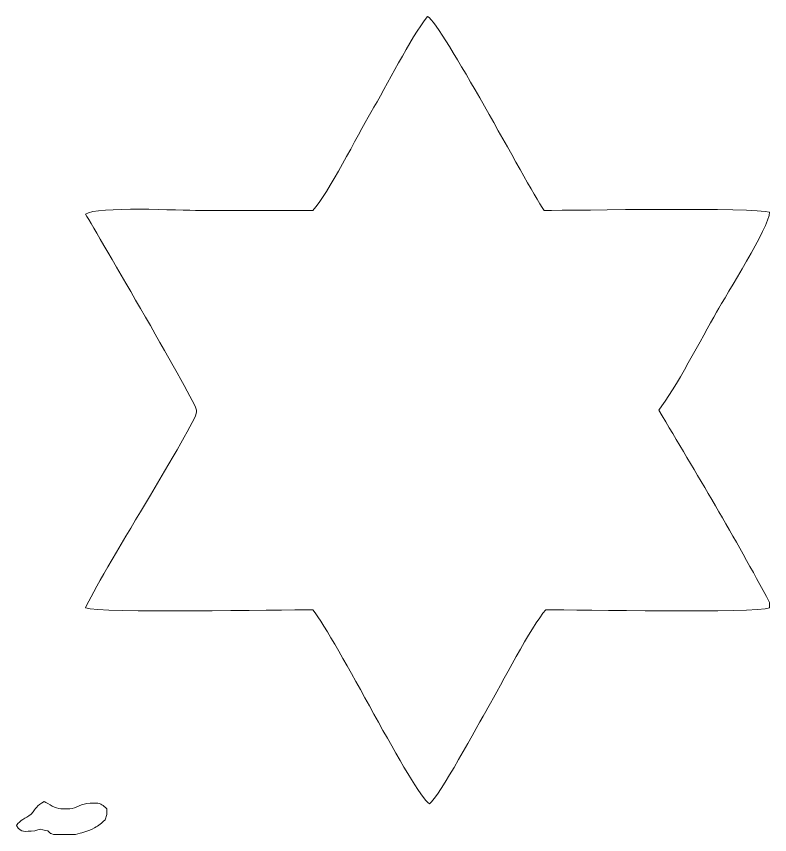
# Model space of a CAD drawing. Header units: millimetres. Extents: x -206 to 205, y -140 to 141.
# Drawn here: x 39.7 to 102.2, y 58 to 125.9 of the extents above; entities that cross this region are included whole.
import ezdxf

# ---------------------------------------------------------------- set-up
doc = ezdxf.new("R2010")
doc.units = ezdxf.units.MM
doc.header["$MEASUREMENT"] = 0
doc.layers.add('svg2', color=7, linetype='Continuous')

msp = doc.modelspace()

# ---------------------------------------------------------------- linework, layer by layer
at = {"layer": 'svg2', "lineweight": 9}
for points, knots in [([(45.4512, 76.8425), (46.594, 76.3991), (61.754, 76.6891), (64.3256, 76.6891), (64.3256, 76.6891), (66.2667, 74.2302), (72.667, 61.4062), (73.9939, 60.576), (73.9939, 60.576), (74.7463, 61.0748), (78.0913, 67.2519), (78.8524, 68.5563), (78.8524, 68.5563), (79.9415, 70.4193), (82.4249, 75.3488), (83.6618, 76.6891), (83.6618, 76.6891), (86.2004, 76.6891), (101.0957, 76.4021), (102.2308, 76.8425), (102.2308, 76.8425), (102.2308, 76.8425), (102.2308, 77.3029), (102.2308, 77.3029), (102.2308, 77.3029), (99.4173, 82.5614), (96.1026, 88.1207), (93.0233, 93.2626), (93.0233, 93.2626), (94.3742, 94.9742), (96.631, 99.2894), (97.8219, 101.3959), (97.8219, 101.3959), (98.6409, 102.845), (102.2037, 108.478), (102.2308, 109.6827), (102.2308, 109.6827), (101.0917, 110.1246), (86.064, 109.8361), (83.5078, 109.8361), (83.5078, 109.8361), (81.9533, 112.2132), (75.0758, 125.1763), (73.8409, 125.9492), (73.8409, 125.9492), (72.4102, 124.1368), (70.4143, 120.1588), (69.1354, 117.9694), (69.1354, 117.9694), (68.0525, 116.1156), (65.5475, 111.1599), (64.3256, 109.8361), (64.3256, 109.8361), (64.3256, 109.8361), (54.9656, 109.8361), (54.9656, 109.8361), (54.9656, 109.8361), (53.2878, 109.8361), (46.4072, 110.2105), (45.4512, 109.5291), (45.4512, 109.5291), (46.4491, 107.862), (54.6587, 93.8288), (54.6587, 93.2632), (54.6587, 93.2632), (54.6587, 93.2632), (54.6587, 93.1092), (54.6587, 93.1092), (54.6587, 93.1092), (54.6587, 92.1848), (46.4544, 79.216), (45.4512, 76.8425)], [0, 0, 0, 0, 0.0526316, 0.0526316, 0.0526316, 0.0526316, 0.1052632, 0.1052632, 0.1052632, 0.1052632, 0.1578947, 0.1578947, 0.1578947, 0.1578947, 0.2105263, 0.2105263, 0.2105263, 0.2105263, 0.2631579, 0.2631579, 0.2631579, 0.2631579, 0.3157895, 0.3157895, 0.3157895, 0.3157895, 0.3684211, 0.3684211, 0.3684211, 0.3684211, 0.4210526, 0.4210526, 0.4210526, 0.4210526, 0.4736842, 0.4736842, 0.4736842, 0.4736842, 0.5263158, 0.5263158, 0.5263158, 0.5263158, 0.5789474, 0.5789474, 0.5789474, 0.5789474, 0.6315789, 0.6315789, 0.6315789, 0.6315789, 0.6842105, 0.6842105, 0.6842105, 0.6842105, 0.7368421, 0.7368421, 0.7368421, 0.7368421, 0.7894737, 0.7894737, 0.7894737, 0.7894737, 0.8421053, 0.8421053, 0.8421053, 0.8421053, 0.8947368, 0.8947368, 0.8947368, 0.8947368, 1, 1, 1, 1]), ([(40.9384, 59.7113), (41.415, 60.2976), (41.3369, 60.3718), (42.0136, 60.7856), (42.0136, 60.7856), (42.406, 60.5748), (42.9497, 60.1713), (43.3941, 60.1713), (43.3941, 60.1713), (43.3941, 60.1713), (44.1615, 60.1713), (44.1615, 60.1713), (44.1615, 60.1713), (44.7016, 60.1713), (45.0547, 60.6321), (45.85, 60.6321), (45.85, 60.6321), (45.85, 60.6321), (46.3094, 60.6316), (46.3094, 60.6316), (46.3094, 60.6316), (46.7651, 60.6316), (46.892, 60.4392), (47.2307, 60.1713), (47.2307, 60.1713), (47.2173, 59.5682), (47.2526, 59.7927), (47.0767, 59.2509), (47.0767, 59.2509), (46.5933, 58.8049), (46.5441, 58.7732), (46.0025, 58.4837), (46.0025, 58.4837), (45.4479, 58.2259), (45.1784, 58.2039), (44.6218, 58.0228), (44.6218, 58.0228), (44.6218, 58.0228), (42.7799, 58.0234), (42.7799, 58.0234), (42.7799, 58.0234), (42.4049, 58.1942), (42.631, 58.0843), (42.32, 58.3302), (42.32, 58.3302), (41.9905, 58.3994), (42.0565, 58.3676), (41.7056, 58.4837), (41.7056, 58.4837), (41.6965, 58.4801), (41.2709, 58.3389), (41.2462, 58.3302), (41.2462, 58.3302), (40.3188, 58.3298), (40.1818, 58.0975), (39.7117, 58.7901), (39.7117, 58.7901), (40.0472, 59.2244), (40.4176, 59.3707), (40.9384, 59.7113)], [0, 0, 0, 0, 0.0625, 0.0625, 0.0625, 0.0625, 0.125, 0.125, 0.125, 0.125, 0.1875, 0.1875, 0.1875, 0.1875, 0.25, 0.25, 0.25, 0.25, 0.3125, 0.3125, 0.3125, 0.3125, 0.375, 0.375, 0.375, 0.375, 0.4375, 0.4375, 0.4375, 0.4375, 0.5, 0.5, 0.5, 0.5, 0.5625, 0.5625, 0.5625, 0.5625, 0.625, 0.625, 0.625, 0.625, 0.6875, 0.6875, 0.6875, 0.6875, 0.75, 0.75, 0.75, 0.75, 0.8125, 0.8125, 0.8125, 0.8125, 0.875, 0.875, 0.875, 0.875, 1, 1, 1, 1])]:
    msp.add_open_spline(points, degree=3, knots=knots, dxfattribs=at)

doc.saveas('drawing.dxf')
